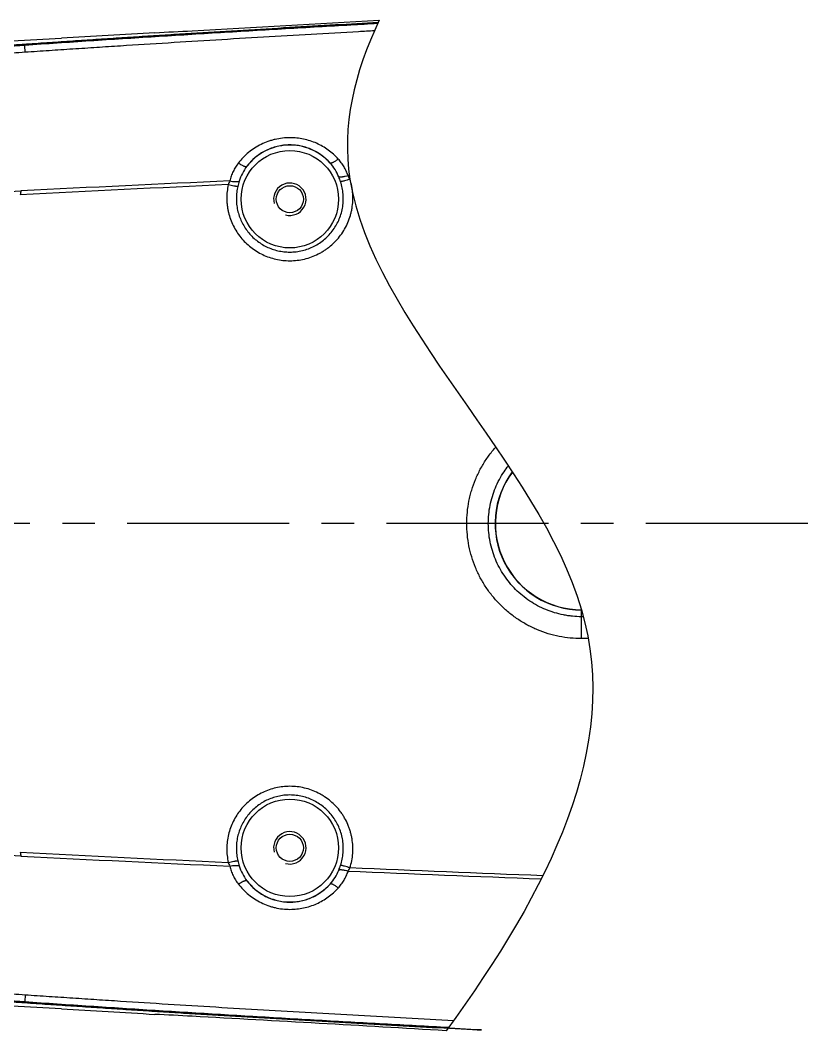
# Model space of a CAD drawing. Header units: millimetres. Extents: x 4086 to 8300, y 123 to 1549.
# Drawn here: x 6864.05 to 6900.5, y 1231.63 to 1278.37 of the extents above; entities that cross this region are included whole.
import ezdxf

# ---------------------------------------------------------------- set-up
doc = ezdxf.new("R2010")
doc.units = ezdxf.units.MM
doc.linetypes.add('CENTER', pattern=[0.6, 0.375, -0.075, 0.075, -0.075])
doc.layers.add('中心线', color=7, linetype='Continuous')
doc.layers.add('外形图', color=7, linetype='Continuous')

msp = doc.modelspace()

# ---------------------------------------------------------------- linework, layer by layer
at = {"layer": '中心线', "linetype": 'CENTER', "ltscale": 20}
msp.add_line((6900.5038, 1255.0955), (6814.0648, 1255.0955), dxfattribs=at)
at = {"layer": '外形图'}
for p, q in [((6890.032, 1249.771), (6890.032, 1251.0955)), ((6890.032, 1251.0955), (6890.0357, 1251.0955)), ((6890.1208, 1250.786), (6890.032, 1250.786)), ((6890.3439, 1249.771), (6890.032, 1249.771)), ((6864.2859, 1233.3013), (6864.2631, 1232.9809))]:
    msp.add_line(p, q, dxfattribs=at)
for centre, radius in [((6876.532, 1270.0955), 2.2543), ((6876.532, 1270.0955), 0.625), ((6876.532, 1240.0955), 2.2543), ((6876.532, 1240.0955), 0.625)]:
    msp.add_circle(centre, radius, dxfattribs=at)
for centre, radius, start, end in [((6750.4642, 3514.2237), 2239.6371, 273.1110216, 273.3329424), ((6849.5405, 1692.7221), 415.443, 272.862531, 273.100567), ((6876.532, 1270.0955), 2.5043, 41.95587, 142.5189), ((6962.1191, -673.1213), 1946.0717, 92.602592, 92.8873691), ((6962.6143, -654.7229), 1927.5458, 92.6444323, 92.9309813), ((6882.0345, 1266.6719), 18.344, 168.0188, 168.58843), ((6876.532, 1270.0955), 0.75, 255, 195), ((6890.032, 1255.0955), 4, 143.2512, 270), ((6890.032, 1255.0955), 3.9871, 143.31901, 270), ((6876.532, 1240.0955), 0.75, 255, 195), ((6882.4414, 1243.5765), 18.7542, 191.3377, 191.89448), ((6962.605, 3164.7318), 1927.3635, 267.0690176, 267.3555938), ((6962.1097, 3183.1071), 1945.8665, 267.1126016, 267.3974088), ((6876.532, 1240.0955), 2.5043, 217.4811, 318.04413), ((6849.5332, 817.331), 415.581, 86.899466, 87.137416), ((6750.4669, -1003.9873), 2239.5916, 86.5876249, 86.8889868)]:
    msp.add_arc(centre, radius, start, end, dxfattribs=at)
for points, knots in [([(6885.4008, 1231.6727), (6882.7818, 1231.8081), (6877.5447, 1232.0957), (6870.9995, 1232.4802), (6865.767, 1232.8471), (6861.838, 1233.0407), (6857.9441, 1233.7239), (6853.0417, 1235.6267), (6847.6498, 1239.5733), (6843.2657, 1246.2714), (6841.4891, 1254.0817), (6842.5579, 1262.0203), (6846.3299, 1269.0916), (6852.3312, 1274.38), (6858.5817, 1276.8142), (6863.8135, 1277.247), (6867.7392, 1277.4757), (6871.6652, 1277.7453), (6875.9578, 1278.0006), (6878.9428, 1278.1705), (6880.6188, 1278.2629)], [0.28146252, 0.28146252, 0.28146252, 0.28146252, 0.31273614, 0.34400979, 0.35964567, 0.37528804, 0.39090882, 0.40654015, 0.43767886, 0.46883558, 0.50000932, 0.531187, 0.56236151, 0.59353222, 0.62470786, 0.64034231, 0.65599699, 0.67162568, 0.68726241, 0.70727908, 0.70727908, 0.70727908, 0.70727908]), ([(6880.619, 1278.2633), (6879.9634, 1278.2272), (6878.5944, 1278.1507), (6876.512, 1278.031), (6874.3719, 1277.9044), (6872.5887, 1277.7959), (6871.1622, 1277.7072), (6870.0924, 1277.6397), (6869.0227, 1277.5714), (6867.953, 1277.502), (6866.8834, 1277.4316), (6865.9921, 1277.3724), (6865.2791, 1277.3246), (6864.7443, 1277.2883), (6864.2988, 1277.2577), (6863.9423, 1277.233), (6863.675, 1277.2146), (6863.4076, 1277.1965), (6863.1402, 1277.1787), (6862.8728, 1277.1606), (6862.5164, 1277.1352), (6862.0712, 1277.0999), (6861.6267, 1277.0562), (6861.2718, 1277.0143), (6860.9176, 1276.9675), (6860.4759, 1276.9006), (6859.948, 1276.8077), (6859.2474, 1276.6671), (6858.3782, 1276.4598), (6857.3485, 1276.1604), (6856.3347, 1275.8114), (6855.3389, 1275.4136), (6854.3635, 1274.9681), (6853.411, 1274.4756), (6852.4835, 1273.9376), (6851.583, 1273.3553), (6850.7119, 1272.73), (6849.8723, 1272.063), (6849.0659, 1271.3562), (6848.2947, 1270.6112), (6847.5606, 1269.8295), (6846.8654, 1269.0131), (6846.2105, 1268.164), (6845.5975, 1267.2842), (6845.0279, 1266.3757), (6844.5031, 1265.4407), (6844.0242, 1264.4813), (6843.5925, 1263.4997), (6843.2093, 1262.4982), (6842.8753, 1261.4792), (6842.5911, 1260.4453), (6842.279, 1259.0504), (6842.0681, 1257.6344), (6841.9606, 1256.209), (6841.9227, 1254.78), (6842.0072, 1252.993), (6842.2642, 1251.2225), (6842.5711, 1249.8264), (6842.8515, 1248.7914), (6843.1816, 1247.7712), (6843.561, 1246.7683), (6843.989, 1245.7851), (6844.4642, 1244.8238), (6844.9856, 1243.8868), (6845.5518, 1242.9762), (6846.1615, 1242.0941), (6846.8132, 1241.2425), (6847.5053, 1240.4235), (6848.2364, 1239.6391), (6849.0048, 1238.8912), (6849.8085, 1238.1813), (6850.6456, 1237.5112), (6851.5144, 1236.8826), (6852.4126, 1236.297), (6853.3381, 1235.7555), (6854.2888, 1235.2594), (6855.2624, 1234.8102), (6856.2567, 1234.4087), (6857.2693, 1234.0558), (6858.2977, 1233.7525), (6859.3398, 1233.4999), (6860.3928, 1233.2977), (6861.2774, 1233.1709), (6861.9883, 1233.0984), (6862.4335, 1233.062), (6862.7898, 1233.0361), (6863.0572, 1233.0178), (6863.3246, 1233), (6863.6811, 1232.976), (6864.1267, 1232.9452), (6864.6613, 1232.9083), (6865.1961, 1232.872), (6865.9091, 1232.824), (6866.8004, 1232.7648), (6867.87, 1232.6943), (6868.9396, 1232.6249), (6870.0094, 1232.5565), (6871.0792, 1232.489), (6872.5056, 1232.4002), (6874.2888, 1232.2915), (6876.4289, 1232.1648), (6878.5692, 1232.0416), (6880.7097, 1231.9221), (6882.8504, 1231.806), (6884.4142, 1231.7237), (6885.2643, 1231.6797), (6885.4008, 1231.6727)], [0.31313948, 0.31313948, 0.31313948, 0.31313948, 0.32031776, 0.32813038, 0.33594301, 0.34375564, 0.34766195, 0.35156827, 0.35547458, 0.3593809, 0.36328721, 0.36719352, 0.36914668, 0.37109984, 0.373053, 0.37402957, 0.37500615, 0.37598273, 0.37695931, 0.37793589, 0.37891247, 0.38086562, 0.38281876, 0.38379535, 0.38477194, 0.38672507, 0.38867821, 0.39063135, 0.39453735, 0.39844338, 0.40234947, 0.40625559, 0.41016175, 0.41406793, 0.41797412, 0.4218803, 0.42578647, 0.42969264, 0.43359882, 0.437505, 0.44141117, 0.44531735, 0.44922352, 0.4531297, 0.45703588, 0.46094205, 0.46484823, 0.4687544, 0.47266057, 0.47656675, 0.48047293, 0.48437911, 0.49218919, 0.49609537, 0.50000154, 0.50781156, 0.51562164, 0.51952782, 0.523434, 0.52734018, 0.53124635, 0.53515252, 0.5390587, 0.54296487, 0.54687105, 0.55077723, 0.5546834, 0.55858958, 0.56249575, 0.56640193, 0.5703081, 0.57421428, 0.57812046, 0.58202664, 0.58593281, 0.58983897, 0.59374512, 0.59765123, 0.60155729, 0.6054633, 0.60936929, 0.61327529, 0.61718125, 0.61913439, 0.62108754, 0.62206412, 0.6230407, 0.62401727, 0.62499385, 0.62694701, 0.62890017, 0.63085332, 0.63280648, 0.6367128, 0.64061911, 0.64452542, 0.64843174, 0.65233805, 0.65624437, 0.66405699, 0.67186962, 0.67968225, 0.68749488, 0.69530751, 0.70312013, 0.70461453, 0.70461453, 0.70461453, 0.70461453]), ([(6880.5972, 1278.2171), (6880.1833, 1278.1943), (6878.7628, 1278.1152), (6876.3359, 1277.976), (6873.3167, 1277.7959), (6870.298, 1277.6092), (6867.2798, 1277.415), (6865.268, 1277.2794), (6864.2623, 1277.2099)], [0.83089259, 0.83089259, 0.83089259, 0.83089259, 0.84374357, 0.87499481, 0.90624609, 0.93749744, 0.96874876, 1, 1, 1, 1]), ([(6880.6722, 1278.3748), (6879.4959, 1275.929), (6877.4305, 1266.9391), (6895.4129, 1251.6079), (6888.5364, 1238.1932), (6883.7718, 1231.6335)], [12.5619956, 12.5619956, 12.5619956, 12.5619956, 19.3399802, 37.4317313, 54.5584308, 54.5584308, 54.5584308, 54.5584308]), ([(6841.7474, 1255.0955), (6841.7474, 1258.158), (6843.0477, 1264.3584), (6848.5572, 1272.019), (6855.3644, 1276.0402), (6861.3776, 1277.3647), (6864.4403, 1277.4596), (6865.9569, 1277.539)], [0, 0, 0, 0, 0.2501627, 0.5002704, 0.7502858, 0.875949, 1, 1, 1, 1]), ([(6880.4431, 1277.8809), (6880.2011, 1277.8675), (6879.2241, 1277.8135), (6877.5121, 1277.7168), (6875.3074, 1277.5886), (6873.1029, 1277.4568), (6870.8987, 1277.321), (6869.062, 1277.2045), (6867.5928, 1277.1095), (6866.4909, 1277.0374), (6865.3891, 1276.9643), (6864.6547, 1276.9146), (6864.2874, 1276.8897)], [0.54191998, 0.54191998, 0.54191998, 0.54191998, 0.56249983, 0.62499986, 0.68749989, 0.74999991, 0.81249993, 0.87499995, 0.90624996, 0.93749998, 0.96874999, 1, 1, 1, 1]), ([(6864.2623, 1277.2099), (6864.1588, 1277.2028), (6863.9518, 1277.1885), (6863.6412, 1277.1672), (6863.3307, 1277.1461), (6863.0202, 1277.1252), (6862.7096, 1277.1038), (6862.3992, 1277.0807), (6862.089, 1277.055), (6861.7791, 1277.026), (6861.4697, 1276.9926), (6861.1607, 1276.9545), (6860.8524, 1276.9117), (6860.4422, 1276.8486), (6859.9312, 1276.7588), (6859.3212, 1276.6343), (6858.7149, 1276.4927), (6858.1129, 1276.334), (6857.5156, 1276.1583), (6856.7263, 1275.9015), (6855.7536, 1275.539), (6854.6129, 1275.0389), (6853.5022, 1274.4751), (6852.4251, 1273.8496), (6851.3848, 1273.1646), (6850.385, 1272.4217), (6849.4288, 1271.6235), (6848.5192, 1270.7726), (6847.6588, 1269.872), (6847.1201, 1269.24), (6846.8601, 1268.9166)], [0, 0, 0, 0, 0.0156256, 0.0312513, 0.046877, 0.0625027, 0.0781284, 0.0937542, 0.1093806, 0.1250069, 0.1406328, 0.1562591, 0.1718856, 0.1875119, 0.2187635, 0.2500151, 0.2812669, 0.3125187, 0.3437705, 0.3750223, 0.4375197, 0.5000172, 0.5625149, 0.625013, 0.687511, 0.7500089, 0.8125066, 0.8750045, 0.9375025, 1, 1, 1, 1]), ([(6864.2859, 1276.8896), (6864.2843, 1276.9117), (6864.2811, 1276.9541), (6864.2767, 1277.0143), (6864.2728, 1277.0677), (6864.2695, 1277.1134), (6864.2669, 1277.1507), (6864.2651, 1277.1763), (6864.2641, 1277.192), (6864.2636, 1277.2002), (6864.2633, 1277.2059), (6864.2632, 1277.2089), (6864.2631, 1277.21)], [0, 0, 0, 0, 0.2072491, 0.3962712, 0.5639531, 0.7075214, 0.8246062, 0.9132734, 0.9464744, 0.9720598, 0.9899261, 1, 1, 1, 1]), ([(6864.2874, 1276.8897), (6864.0911, 1276.8759), (6863.6984, 1276.8502), (6863.1091, 1276.814), (6862.52, 1276.776), (6862.0294, 1276.7379), (6861.6376, 1276.7012), (6861.344, 1276.6698), (6861.051, 1276.6343), (6860.7585, 1276.5947), (6860.4665, 1276.5511), (6860.1752, 1276.5037), (6859.8844, 1276.4524), (6859.4977, 1276.3794), (6859.016, 1276.2792), (6858.4413, 1276.1438), (6857.8705, 1275.993), (6857.1152, 1275.7714), (6856.1826, 1275.4562), (6855.0862, 1275.0169), (6854.0158, 1274.5174), (6852.9747, 1273.9592), (6851.9661, 1273.3444), (6850.9931, 1272.6747), (6850.2144, 1272.0723), (6849.6123, 1271.5653), (6849.1712, 1271.1727), (6848.7411, 1270.7682), (6848.3221, 1270.3521), (6847.9147, 1269.9248), (6847.651, 1269.6325), (6847.521, 1269.4847)], [0, 0, 0, 0, 0.0312513, 0.0625029, 0.0937542, 0.1250061, 0.1406322, 0.156258, 0.171884, 0.1875099, 0.2031355, 0.2187608, 0.2343862, 0.2500116, 0.2812616, 0.3125118, 0.343762, 0.3750122, 0.4375068, 0.5000014, 0.5624969, 0.6249935, 0.6874909, 0.7499887, 0.8124865, 0.8437384, 0.8749905, 0.9062428, 0.9374951, 0.9687478, 1, 1, 1, 1]), ([(6876.5391, 1272.9409), (6876.4233, 1272.9408), (6876.1915, 1272.9272), (6875.9059, 1272.8775), (6875.6823, 1272.8183), (6875.4631, 1272.7467), (6875.1982, 1272.6342), (6874.8988, 1272.4646), (6874.6221, 1272.263), (6874.3713, 1272.0325), (6874.2229, 1271.8611), (6874.1541, 1271.7718)], [0, 0, 0, 0, 0.1263909, 0.2526581, 0.3157105, 0.3786628, 0.5041441, 0.629045, 0.7533117, 0.876946, 1, 1, 1, 1]), ([(6878.7718, 1271.9545), (6878.7026, 1272.0311), (6878.5558, 1272.1775), (6878.3136, 1272.3732), (6878.0511, 1272.5434), (6877.771, 1272.6858), (6877.4764, 1272.7987), (6877.1704, 1272.8806), (6876.8567, 1272.93), (6876.645, 1272.941), (6876.5391, 1272.9409)], [0, 0, 0, 0, 0.1232461, 0.2469822, 0.3712623, 0.496103, 0.6214807, 0.7473314, 0.8735507, 1, 1, 1, 1]), ([(6876.532, 1272.6061), (6876.4347, 1272.6061), (6876.24, 1272.5947), (6875.9525, 1272.5438), (6875.6739, 1272.46), (6875.4084, 1272.345), (6875.1595, 1272.2012), (6874.9303, 1272.031), (6874.7234, 1271.8373), (6874.6013, 1271.6939), (6874.5447, 1271.6193)], [0, 0, 0, 0, 0.1270433, 0.2538962, 0.3802774, 0.5059611, 0.6307993, 0.754728, 0.8777656, 1, 1, 1, 1]), ([(6878.3943, 1271.7697), (6878.3373, 1271.8339), (6878.2161, 1271.9567), (6878.0157, 1272.1215), (6877.798, 1272.2655), (6877.5649, 1272.3867), (6877.3188, 1272.4833), (6877.0625, 1272.5536), (6876.7991, 1272.5964), (6876.6211, 1272.606), (6876.532, 1272.6061)], [0, 0, 0, 0, 0.1224995, 0.2456805, 0.3696276, 0.4943756, 0.6199021, 0.746123, 0.8728902, 1, 1, 1, 1]), ([(6878.7718, 1271.9545), (6878.7506, 1271.9373), (6878.7088, 1271.9047), (6878.6465, 1271.8604), (6878.5876, 1271.823), (6878.5411, 1271.7975), (6878.5069, 1271.7816), (6878.4842, 1271.7725), (6878.4635, 1271.7658), (6878.4449, 1271.7614), (6878.4287, 1271.7596), (6878.4147, 1271.7601), (6878.4031, 1271.7633), (6878.3968, 1271.7673), (6878.3943, 1271.7697)], [0, 0, 0, 0, 0.1882464, 0.3654423, 0.5268939, 0.6684983, 0.7308179, 0.7870495, 0.8369938, 0.8805866, 0.9179612, 0.9495606, 0.9763357, 1, 1, 1, 1]), ([(6879.2308, 1271.1843), (6879.2063, 1271.2552), (6879.1499, 1271.3946), (6879.0439, 1271.5938), (6878.9182, 1271.7818), (6878.8224, 1271.8985), (6878.7718, 1271.9545)], [0, 0, 0, 0, 0.249265, 0.4989001, 0.7490943, 1, 1, 1, 1]), ([(6874.1541, 1271.7718), (6874.1067, 1271.7103), (6874.018, 1271.5829), (6873.9051, 1271.3795), (6873.8144, 1271.166), (6873.7696, 1271.018), (6873.7515, 1270.9431)], [0, 0, 0, 0, 0.2510014, 0.5012099, 0.7508038, 1, 1, 1, 1]), ([(6874.1541, 1271.7718), (6874.1765, 1271.7564), (6874.2207, 1271.7273), (6874.2862, 1271.6883), (6874.3477, 1271.6559), (6874.396, 1271.6343), (6874.4314, 1271.6214), (6874.4547, 1271.6143), (6874.4759, 1271.6093), (6874.4947, 1271.6066), (6874.5111, 1271.6061), (6874.525, 1271.6079), (6874.5364, 1271.6121), (6874.5424, 1271.6167), (6874.5447, 1271.6193)], [0, 0, 0, 0, 0.187994, 0.364917, 0.5261177, 0.6675369, 0.7298035, 0.7860166, 0.8359842, 0.8796502, 0.917157, 0.9489569, 0.9760051, 1, 1, 1, 1]), ([(6874.5447, 1271.6193), (6874.4656, 1271.5157), (6874.3248, 1271.2946), (6874.2253, 1271.0519), (6874.187, 1270.9274)], [0, 0, 0, 0, 0.5002072, 1, 1, 1, 1]), ([(6878.7976, 1271.1277), (6878.7496, 1271.245), (6878.6328, 1271.4718), (6878.479, 1271.6752), (6878.3943, 1271.7697)], [0, 0, 0, 0, 0.4998124, 1, 1, 1, 1]), ([(6873.7515, 1270.9431), (6873.7394, 1270.9147), (6873.7161, 1270.8571), (6873.6933, 1270.7993), (6873.6818, 1270.7702)], [0, 0, 0, 0, 0.495889, 1, 1, 1, 1]), ([(6873.7515, 1270.9431), (6873.7959, 1270.9335), (6873.8618, 1270.9217), (6873.9482, 1270.9119), (6874.0076, 1270.9081), (6874.062, 1270.9075), (6874.1103, 1270.9104), (6874.1515, 1270.9165), (6874.1762, 1270.9232), (6874.187, 1270.9274)], [0, 0, 0, 0, 0.3100397, 0.4557862, 0.5918731, 0.7160101, 0.8262607, 0.9211712, 1, 1, 1, 1]), ([(6874.187, 1270.9274), (6874.175, 1270.8882), (6874.1523, 1270.8091), (6874.1322, 1270.7293), (6874.1227, 1270.6892)], [0, 0, 0, 0, 0.4992543, 1, 1, 1, 1]), ([(6876.532, 1267.25), (6876.6457, 1267.25), (6876.8732, 1267.2633), (6877.2098, 1267.3226), (6877.5371, 1267.4206), (6877.7987, 1267.5335), (6877.9988, 1267.6415), (6878.144, 1267.7311), (6878.2837, 1267.8291), (6878.4619, 1267.9703), (6878.6687, 1268.166), (6878.8876, 1268.4282), (6879.0743, 1268.7142), (6879.2261, 1269.02), (6879.3217, 1269.2881), (6879.3789, 1269.508), (6879.4229, 1269.7309), (6879.4532, 1270.0137), (6879.4498, 1270.2982), (6879.427, 1270.5242), (6879.3909, 1270.7485), (6879.3489, 1270.914), (6879.3145, 1271.0222)], [0, 0, 0, 0, 0.0625397, 0.1250777, 0.1876128, 0.2501431, 0.2814194, 0.312694, 0.3439668, 0.3752376, 0.4377462, 0.5002454, 0.5627347, 0.6252144, 0.6876845, 0.7189299, 0.7501735, 0.8126282, 0.8750779, 0.9063154, 0.9375525, 1, 1, 1, 1]), ([(6876.532, 1267.6513), (6876.6294, 1267.6513), (6876.8244, 1267.6628), (6877.1127, 1267.7143), (6877.3929, 1267.7995), (6877.6612, 1267.917), (6877.9137, 1268.0654), (6878.147, 1268.2424), (6878.3578, 1268.4457), (6878.5432, 1268.6724), (6878.7005, 1268.9194), (6878.8276, 1269.1833), (6878.9226, 1269.4603), (6878.9842, 1269.7465), (6879.0115, 1270.0381), (6879.0054, 1270.2821), (6878.9833, 1270.4757), (6878.9497, 1270.6677), (6878.9118, 1270.8092), (6878.881, 1270.9016)], [0, 0, 0, 0, 0.0625055, 0.1250106, 0.1875153, 0.2500194, 0.3125225, 0.3750245, 0.4375253, 0.5000246, 0.5625225, 0.6250188, 0.6875135, 0.750007, 0.8124992, 0.8749906, 0.9062499, 0.937509, 1, 1, 1, 1]), ([(6879.2308, 1271.1843), (6879.1869, 1271.1705), (6879.1218, 1271.1524), (6879.036, 1271.1344), (6878.9769, 1271.1248), (6878.9227, 1271.1192), (6878.8745, 1271.1176), (6878.8333, 1271.1199), (6878.8085, 1271.1244), (6878.7976, 1271.1277)], [0, 0, 0, 0, 0.3125989, 0.4591568, 0.5956245, 0.7196419, 0.829226, 0.9229103, 1, 1, 1, 1]), ([(6878.881, 1270.9016), (6878.8683, 1270.9398), (6878.8418, 1271.0156), (6878.8128, 1271.0906), (6878.7976, 1271.1277)], [0, 0, 0, 0, 0.5007122, 1, 1, 1, 1]), ([(6879.3145, 1271.0222), (6879.2699, 1271.0081), (6879.1842, 1270.9817), (6879.0801, 1270.9515), (6879.0047, 1270.9309), (6878.9569, 1270.9186), (6878.9164, 1270.9089), (6878.8919, 1270.9037), (6878.881, 1270.9016)], [0, 0, 0, 0, 0.3120103, 0.5973168, 0.722635, 0.8329368, 0.9260058, 1, 1, 1, 1]), ([(6879.3145, 1271.0222), (6879.3007, 1271.0496), (6879.2733, 1271.1039), (6879.2451, 1271.1578), (6879.2308, 1271.1843)], [0, 0, 0, 0, 0.5038911, 1, 1, 1, 1]), ([(6847.521, 1269.4847), (6847.5335, 1269.4857), (6847.5588, 1269.4879), (6847.5969, 1269.4913), (6847.6357, 1269.4946), (6847.6885, 1269.4992), (6847.7559, 1269.5051), (6847.8678, 1269.5151), (6848.0139, 1269.5283), (6848.1971, 1269.5451), (6848.3908, 1269.5631), (6848.5952, 1269.582), (6848.8097, 1269.6018), (6849.1137, 1269.6291), (6849.5121, 1269.6631), (6850.0077, 1269.7009), (6850.5216, 1269.735), (6850.9585, 1269.7606), (6851.3127, 1269.7802), (6851.6709, 1269.7995), (6852.1207, 1269.8231), (6852.6623, 1269.8515), (6853.3866, 1269.89), (6854.2933, 1269.9391), (6855.3817, 1269.9991), (6856.4702, 1270.0598), (6857.5587, 1270.1208), (6858.6471, 1270.1821), (6860.0984, 1270.2636), (6861.9125, 1270.3647), (6863.3641, 1270.4426), (6864.09, 1270.4798)], [0, 0, 0, 0, 0.0022707, 0.0045829, 0.0069236, 0.0092989, 0.0141558, 0.0191553, 0.0296021, 0.0406736, 0.0523951, 0.064766, 0.0777619, 0.0913303, 0.1199259, 0.1500216, 0.1811637, 0.2130032, 0.2291011, 0.2452833, 0.277825, 0.310514, 0.3432826, 0.408922, 0.474602, 0.540283, 0.6059568, 0.6716255, 0.7372935, 0.868639, 1, 1, 1, 1]), ([(6873.6818, 1270.7702), (6873.6586, 1270.6646), (6873.6241, 1270.4507), (6873.611, 1270.1803), (6873.6188, 1269.9641), (6873.6339, 1269.8025), (6873.658, 1269.6421), (6873.7021, 1269.4303), (6873.7795, 1269.1707), (6873.9067, 1268.8716), (6874.0666, 1268.5886), (6874.2571, 1268.3251), (6874.4758, 1268.0845), (6874.72, 1267.8698), (6874.9866, 1267.6834), (6875.2722, 1267.5278), (6875.5734, 1267.4048), (6875.8863, 1267.3158), (6876.2071, 1267.262), (6876.4238, 1267.25), (6876.532, 1267.25)], [0, 0, 0, 0, 0.0624485, 0.1248988, 0.1561375, 0.1873775, 0.218619, 0.2498622, 0.3123297, 0.3748059, 0.4372912, 0.4997859, 0.5622899, 0.6248024, 0.6873227, 0.7498498, 0.8123824, 0.8749193, 0.9374588, 1, 1, 1, 1]), ([(6873.6818, 1270.7702), (6873.727, 1270.7603), (6873.8138, 1270.7419), (6873.9192, 1270.7213), (6873.9958, 1270.7077), (6874.0446, 1270.6996), (6874.0862, 1270.6935), (6874.1114, 1270.6904), (6874.1227, 1270.6893)], [0, 0, 0, 0, 0.309292, 0.5932569, 0.7186567, 0.8296361, 0.9240244, 1, 1, 1, 1]), ([(6874.1227, 1270.6892), (6874.1014, 1270.5989), (6874.069, 1270.4157), (6874.0516, 1270.1373), (6874.0657, 1269.8587), (6874.1111, 1269.5835), (6874.1872, 1269.3151), (6874.293, 1269.057), (6874.4273, 1268.8125), (6874.5881, 1268.5845), (6874.7736, 1268.3761), (6874.9813, 1268.1899), (6875.2086, 1268.0281), (6875.4527, 1267.8929), (6875.7103, 1267.7859), (6875.9784, 1267.7085), (6876.2534, 1267.6617), (6876.4392, 1267.6513), (6876.532, 1267.6513)], [0, 0, 0, 0, 0.0624923, 0.1249847, 0.1874779, 0.2499722, 0.3124676, 0.3749645, 0.4374628, 0.4999626, 0.5624638, 0.6249664, 0.6874701, 0.7499748, 0.8124804, 0.8749866, 0.937493, 1, 1, 1, 1]), ([(6884.722, 1255.0955), (6884.722, 1255.2694), (6884.7392, 1255.6175), (6884.8028, 1256.0484), (6884.8786, 1256.3881), (6884.9711, 1256.7237), (6885.1174, 1257.134), (6885.34, 1257.6068), (6885.608, 1258.0555), (6885.8569, 1258.3925), (6886.0154, 1258.5788), (6886.0621, 1258.6316)], [0, 0, 0, 0, 0.06249924, 0.12499835, 0.15625704, 0.1875156, 0.25001366, 0.31251117, 0.3750081, 0.43750477, 0.46281837, 0.46281837, 0.46281837, 0.46281837]), ([(6885.7182, 1255.0955), (6885.7182, 1255.2365), (6885.7321, 1255.5188), (6885.7943, 1255.938), (6885.8975, 1256.3491), (6886.0404, 1256.748), (6886.2219, 1257.131), (6886.4255, 1257.4703), (6886.5752, 1257.6759), (6886.6452, 1257.7646)], [0, 0, 0, 0, 0.06250211, 0.12500365, 0.18750474, 0.25000509, 0.31250465, 0.37500346, 0.42506002, 0.42506002, 0.42506002, 0.42506002]), ([(6865.9569, 1232.652), (6864.4405, 1232.7313), (6861.3781, 1232.8262), (6855.3652, 1234.1504), (6848.5578, 1238.1714), (6843.0481, 1245.8321), (6841.7475, 1252.0327), (6841.7474, 1255.0955)], [0, 0, 0, 0, 0.1240378, 0.2496926, 0.4997055, 0.7498194, 1, 1, 1, 1]), ([(6890.032, 1249.771), (6889.8581, 1249.771), (6889.51, 1249.7884), (6888.9931, 1249.8654), (6888.4861, 1249.9926), (6887.9943, 1250.1694), (6887.5222, 1250.3936), (6887.1489, 1250.6182), (6886.8648, 1250.8192), (6886.5909, 1251.0339), (6886.2686, 1251.327), (6885.9184, 1251.715), (6885.608, 1252.1354), (6885.34, 1252.5841), (6885.1173, 1253.0569), (6884.9418, 1253.5492), (6884.8155, 1254.0564), (6884.7392, 1254.5734), (6884.722, 1254.9215), (6884.722, 1255.0955)], [0, 0, 0, 0, 0.0625, 0.125, 0.1874993, 0.2499981, 0.3124966, 0.3749945, 0.4062527, 0.4375109, 0.5000085, 0.5625058, 0.6250036, 0.6875018, 0.7500005, 0.8124997, 0.8749993, 0.9374996, 1, 1, 1, 1]), ([(6890.032, 1250.786), (6889.891, 1250.786), (6889.6792, 1250.7964), (6889.3991, 1250.8309), (6889.121, 1250.8791), (6888.7783, 1250.9648), (6888.3792, 1251.1074), (6887.996, 1251.2883), (6887.6323, 1251.506), (6887.2918, 1251.7582), (6886.9775, 1252.0425), (6886.6927, 1252.3563), (6886.44, 1252.6965), (6886.2219, 1253.0599), (6886.0404, 1253.4429), (6885.8975, 1253.8419), (6885.7943, 1254.2529), (6885.7321, 1254.6721), (6885.7182, 1254.9544), (6885.7182, 1255.0955)], [0, 0, 0, 0, 0.0625011, 0.0937606, 0.1250203, 0.1875203, 0.2500196, 0.3125181, 0.3750158, 0.4375129, 0.5000097, 0.5625065, 0.6250036, 0.6875012, 0.7499996, 0.8124988, 0.8749987, 0.9374991, 1, 1, 1, 1]), ([(6876.532, 1242.9409), (6876.4238, 1242.9409), (6876.2071, 1242.9289), (6875.8863, 1242.8751), (6875.5734, 1242.7862), (6875.2722, 1242.6631), (6874.9866, 1242.5075), (6874.72, 1242.3212), (6874.4759, 1242.1064), (6874.2571, 1241.8658), (6874.0666, 1241.6023), (6873.9067, 1241.3193), (6873.7795, 1241.0202), (6873.6866, 1240.7088), (6873.6293, 1240.3889), (6873.6083, 1240.0647), (6873.6239, 1239.7402), (6873.6586, 1239.5263), (6873.6818, 1239.4208)], [0, 0, 0, 0, 0.0625442, 0.1250868, 0.1876267, 0.2501623, 0.3126926, 0.3752159, 0.4377316, 0.5002387, 0.5627365, 0.625225, 0.6877043, 0.750175, 0.8126382, 0.8750954, 0.9375484, 1, 1, 1, 1]), ([(6879.3145, 1239.1687), (6879.3489, 1239.2769), (6879.4048, 1239.4975), (6879.4491, 1239.8359), (6879.4532, 1240.1772), (6879.4229, 1240.4601), (6879.3788, 1240.6829), (6879.336, 1240.8479), (6879.2835, 1241.0101), (6879.2008, 1241.2218), (6879.0995, 1241.4258), (6878.981, 1241.6197), (6878.8512, 1241.8064), (6878.6687, 1242.0249), (6878.4206, 1242.2597), (6878.1923, 1242.43), (6877.9988, 1242.5494), (6877.7987, 1242.6575), (6877.5371, 1242.7703), (6877.2098, 1242.8683), (6876.8732, 1242.9276), (6876.6457, 1242.9409), (6876.532, 1242.9409)], [0, 0, 0, 0, 0.0624473, 0.1248943, 0.1873441, 0.2497986, 0.2810421, 0.3122875, 0.343535, 0.3747848, 0.4372645, 0.4685214, 0.4997808, 0.5622801, 0.6247886, 0.6873055, 0.7185802, 0.7498565, 0.812387, 0.874922, 0.9374602, 1, 1, 1, 1]), ([(6876.532, 1242.5397), (6876.4392, 1242.5397), (6876.2534, 1242.5292), (6875.9784, 1242.4824), (6875.7103, 1242.405), (6875.4526, 1242.298), (6875.2086, 1242.1628), (6874.9813, 1242.0011), (6874.7736, 1241.8148), (6874.5881, 1241.6064), (6874.4272, 1241.3785), (6874.293, 1241.1339), (6874.1872, 1240.8758), (6874.1111, 1240.6074), (6874.0657, 1240.3321), (6874.0516, 1240.0535), (6874.069, 1239.7752), (6874.1014, 1239.592), (6874.1227, 1239.5017)], [0, 0, 0, 0, 0.062507, 0.1250134, 0.1875195, 0.250025, 0.3125297, 0.3750334, 0.4375359, 0.5000371, 0.5625369, 0.6250352, 0.6875321, 0.7500276, 0.8125218, 0.8750151, 0.9375075, 1, 1, 1, 1]), ([(6878.881, 1239.2893), (6878.9118, 1239.3817), (6878.9624, 1239.5703), (6879.0042, 1239.8601), (6879.0115, 1240.1529), (6878.9887, 1240.3959), (6878.9534, 1240.5875), (6878.9068, 1240.7768), (6878.8276, 1241.0077), (6878.7005, 1241.2715), (6878.5432, 1241.5185), (6878.3578, 1241.7452), (6878.147, 1241.9485), (6877.9137, 1242.1256), (6877.6612, 1242.2739), (6877.3929, 1242.3914), (6877.1127, 1242.4766), (6876.8244, 1242.5281), (6876.6294, 1242.5397), (6876.532, 1242.5397)], [0, 0, 0, 0, 0.062491, 0.1249818, 0.1874732, 0.2499654, 0.2812257, 0.3124862, 0.374981, 0.4374772, 0.4999751, 0.5624744, 0.6249752, 0.6874772, 0.7499804, 0.8124845, 0.8749893, 0.9374944, 1, 1, 1, 1]), ([(6846.86, 1241.2743), (6847.1201, 1240.951), (6847.6588, 1240.3189), (6848.5192, 1239.4183), (6849.4288, 1238.5675), (6850.385, 1237.7692), (6851.3848, 1237.0264), (6852.425, 1236.3413), (6853.5022, 1235.7159), (6854.6128, 1235.1521), (6855.7536, 1234.6519), (6856.7262, 1234.2894), (6857.5156, 1234.0327), (6858.1129, 1233.8569), (6858.7149, 1233.6982), (6859.3212, 1233.5566), (6859.9312, 1233.4321), (6860.4422, 1233.3423), (6860.8524, 1233.2793), (6861.1607, 1233.2365), (6861.4696, 1233.1983), (6861.7791, 1233.165), (6862.089, 1233.1359), (6862.3992, 1233.1102), (6862.7096, 1233.0872), (6863.0201, 1233.0657), (6863.3307, 1233.0448), (6863.6412, 1233.0237), (6863.9518, 1233.0024), (6864.1588, 1232.9882), (6864.2623, 1232.981)], [0, 0, 0, 0, 0.0624976, 0.1249955, 0.1874934, 0.2499911, 0.312489, 0.3749871, 0.4374851, 0.4999828, 0.5624803, 0.6249778, 0.6562296, 0.6874814, 0.7187332, 0.7499849, 0.7812366, 0.8124882, 0.8281144, 0.8437409, 0.8593672, 0.8749932, 0.8906194, 0.9062458, 0.9218716, 0.9374973, 0.953123, 0.9687487, 0.9843744, 1, 1, 1, 1]), ([(6847.5211, 1240.7062), (6847.651, 1240.5584), (6847.9147, 1240.2661), (6848.3221, 1239.8387), (6848.7411, 1239.4227), (6849.1712, 1239.0182), (6849.6123, 1238.6256), (6850.2145, 1238.1186), (6850.9931, 1237.5162), (6851.9662, 1236.8465), (6852.9748, 1236.2317), (6854.0158, 1235.6735), (6855.0862, 1235.174), (6856.1827, 1234.7348), (6857.1152, 1234.4195), (6857.8705, 1234.1979), (6858.4414, 1234.0472), (6859.016, 1233.9117), (6859.4977, 1233.8115), (6859.8845, 1233.7385), (6860.2721, 1233.6702), (6860.661, 1233.6094), (6861.051, 1233.5566), (6861.3441, 1233.5211), (6861.6376, 1233.4897), (6862.0295, 1233.4529), (6862.52, 1233.4149), (6863.1091, 1233.377), (6863.6984, 1233.3408), (6864.0911, 1233.3151), (6864.2874, 1233.3012)], [0, 0, 0, 0, 0.0312522, 0.0625049, 0.0937573, 0.1250096, 0.1562617, 0.1875136, 0.2500115, 0.3125093, 0.3750067, 0.4375033, 0.4999989, 0.5624936, 0.6249882, 0.6562383, 0.6874886, 0.7187388, 0.7499888, 0.7656143, 0.7812396, 0.8124899, 0.8281159, 0.8437419, 0.8593676, 0.8749937, 0.9062457, 0.937497, 0.9687487, 1, 1, 1, 1]), ([(6864.09, 1239.7111), (6863.3641, 1239.7483), (6861.9126, 1239.8262), (6860.0984, 1239.9273), (6858.6472, 1240.0089), (6857.5588, 1240.0701), (6856.4703, 1240.1311), (6855.3818, 1240.1918), (6854.2934, 1240.2518), (6853.3868, 1240.3009), (6852.6624, 1240.3394), (6852.1209, 1240.3678), (6851.5821, 1240.3961), (6851.048, 1240.425), (6850.5218, 1240.4559), (6850.0079, 1240.4901), (6849.5122, 1240.5278), (6849.0422, 1240.5679), (6848.6055, 1240.6079), (6848.2654, 1240.6396), (6848.014, 1240.6626), (6847.8679, 1240.6758), (6847.756, 1240.6858), (6847.6886, 1240.6917), (6847.6358, 1240.6963), (6847.5971, 1240.6997), (6847.5589, 1240.703), (6847.5336, 1240.7052), (6847.5211, 1240.7062)], [0, 0, 0, 0, 0.1313602, 0.262705, 0.3283726, 0.394041, 0.4597143, 0.5253949, 0.5910746, 0.6567136, 0.689482, 0.7221707, 0.7547123, 0.7869923, 0.8188318, 0.8499739, 0.8800698, 0.9086662, 0.9352312, 0.9593249, 0.970397, 0.9808439, 0.9858437, 0.9907005, 0.9930766, 0.9954169, 0.997728, 1, 1, 1, 1]), ([(6873.6818, 1239.4208), (6873.727, 1239.4307), (6873.8138, 1239.449), (6873.9192, 1239.4696), (6873.9958, 1239.4833), (6874.0446, 1239.4913), (6874.0862, 1239.4974), (6874.1114, 1239.5005), (6874.1227, 1239.5017)], [0, 0, 0, 0, 0.3092919, 0.5932568, 0.7186566, 0.8296361, 0.9240243, 1, 1, 1, 1]), ([(6873.6818, 1239.4208), (6873.6933, 1239.3916), (6873.7161, 1239.3338), (6873.7394, 1239.2762), (6873.7515, 1239.2478)], [0, 0, 0, 0, 0.504111, 1, 1, 1, 1]), ([(6873.7515, 1239.2478), (6873.7959, 1239.2574), (6873.8619, 1239.2692), (6873.9482, 1239.279), (6874.0076, 1239.2828), (6874.062, 1239.2834), (6874.1103, 1239.2806), (6874.1515, 1239.2745), (6874.1762, 1239.2677), (6874.187, 1239.2635)], [0, 0, 0, 0, 0.3100464, 0.4557961, 0.5918855, 0.7160238, 0.8262735, 0.9211801, 1, 1, 1, 1]), ([(6873.7515, 1239.2478), (6873.7696, 1239.1729), (6873.8144, 1239.0249), (6873.9051, 1238.8114), (6874.018, 1238.608), (6874.1067, 1238.4806), (6874.1541, 1238.4191)], [0, 0, 0, 0, 0.2491962, 0.4987901, 0.7489986, 1, 1, 1, 1]), ([(6874.1227, 1239.5017), (6874.1322, 1239.4616), (6874.1523, 1239.3818), (6874.175, 1239.3028), (6874.187, 1239.2635)], [0, 0, 0, 0, 0.5007459, 1, 1, 1, 1]), ([(6874.187, 1239.2635), (6874.2253, 1239.139), (6874.3248, 1238.8964), (6874.4656, 1238.6752), (6874.5447, 1238.5716)], [0, 0, 0, 0, 0.4997928, 1, 1, 1, 1]), ([(6878.7976, 1239.0632), (6878.8128, 1239.1004), (6878.8418, 1239.1753), (6878.8683, 1239.2512), (6878.881, 1239.2893)], [0, 0, 0, 0, 0.4992877, 1, 1, 1, 1]), ([(6879.3145, 1239.1687), (6879.2699, 1239.1828), (6879.1842, 1239.2092), (6879.0801, 1239.2395), (6879.0047, 1239.26), (6878.9569, 1239.2724), (6878.9164, 1239.2821), (6878.8919, 1239.2873), (6878.881, 1239.2893)], [0, 0, 0, 0, 0.3120104, 0.5973168, 0.7226351, 0.8329369, 0.9260059, 1, 1, 1, 1]), ([(6879.2308, 1239.0066), (6879.2451, 1239.0331), (6879.2733, 1239.087), (6879.3007, 1239.1413), (6879.3145, 1239.1687)], [0, 0, 0, 0, 0.4961089, 1, 1, 1, 1]), ([(6878.3943, 1238.4212), (6878.479, 1238.5157), (6878.6328, 1238.7191), (6878.7496, 1238.9459), (6878.7976, 1239.0632)], [0, 0, 0, 0, 0.5001876, 1, 1, 1, 1]), ([(6878.7718, 1238.2364), (6878.8224, 1238.2924), (6878.9182, 1238.4091), (6879.0439, 1238.5971), (6879.1499, 1238.7963), (6879.2063, 1238.9357), (6879.2308, 1239.0066)], [0, 0, 0, 0, 0.2509057, 0.5010999, 0.750735, 1, 1, 1, 1]), ([(6879.2308, 1239.0066), (6879.1869, 1239.0205), (6879.1218, 1239.0386), (6879.036, 1239.0566), (6878.9769, 1239.0661), (6878.9227, 1239.0717), (6878.8745, 1239.0734), (6878.8333, 1239.0711), (6878.8085, 1239.0665), (6878.7976, 1239.0632)], [0, 0, 0, 0, 0.3125972, 0.4591544, 0.5956214, 0.7196385, 0.8292228, 0.9229081, 1, 1, 1, 1]), ([(6874.1541, 1238.4191), (6874.1765, 1238.4345), (6874.2207, 1238.4636), (6874.2862, 1238.5027), (6874.3477, 1238.535), (6874.396, 1238.5566), (6874.4314, 1238.5695), (6874.4547, 1238.5767), (6874.4759, 1238.5816), (6874.4947, 1238.5843), (6874.5111, 1238.5848), (6874.525, 1238.583), (6874.5364, 1238.5788), (6874.5424, 1238.5742), (6874.5447, 1238.5716)], [0, 0, 0, 0, 0.1879903, 0.3649097, 0.5261071, 0.6675238, 0.7297895, 0.7860022, 0.8359698, 0.8796365, 0.9171448, 0.9489473, 0.9759996, 1, 1, 1, 1]), ([(6874.1541, 1238.4191), (6874.2229, 1238.3298), (6874.3713, 1238.1585), (6874.6221, 1237.9279), (6874.8988, 1237.7263), (6875.1982, 1237.5567), (6875.4631, 1237.4442), (6875.6823, 1237.3726), (6875.9059, 1237.3134), (6876.1915, 1237.2637), (6876.4233, 1237.2501), (6876.5391, 1237.25)], [0, 0, 0, 0, 0.1230539, 0.2466876, 0.3709545, 0.4958559, 0.6213373, 0.6842896, 0.7473422, 0.8736094, 1, 1, 1, 1]), ([(6874.5447, 1238.5716), (6874.6013, 1238.497), (6874.7234, 1238.3536), (6874.9303, 1238.1599), (6875.1595, 1237.9897), (6875.4084, 1237.8459), (6875.6739, 1237.7309), (6875.9525, 1237.6471), (6876.24, 1237.5962), (6876.4347, 1237.5848), (6876.532, 1237.5849)], [0, 0, 0, 0, 0.1222347, 0.2452718, 0.3692005, 0.4940389, 0.6197225, 0.7461037, 0.8729567, 1, 1, 1, 1]), ([(6876.532, 1237.5849), (6876.6211, 1237.5849), (6876.7991, 1237.5945), (6877.0625, 1237.6373), (6877.3188, 1237.7076), (6877.5649, 1237.8042), (6877.798, 1237.9254), (6878.0157, 1238.0694), (6878.2161, 1238.2343), (6878.3373, 1238.3571), (6878.3943, 1238.4212)], [0, 0, 0, 0, 0.1271098, 0.253877, 0.3800978, 0.5056244, 0.6303723, 0.7543194, 0.8775007, 1, 1, 1, 1]), ([(6876.5391, 1237.25), (6876.645, 1237.25), (6876.8567, 1237.261), (6877.1704, 1237.3104), (6877.4764, 1237.3922), (6877.771, 1237.5051), (6878.0511, 1237.6476), (6878.3136, 1237.8177), (6878.5558, 1238.0134), (6878.7026, 1238.1598), (6878.7718, 1238.2364)], [0, 0, 0, 0, 0.1264493, 0.2526685, 0.3785192, 0.503897, 0.6287375, 0.7530176, 0.8767545, 1, 1, 1, 1]), ([(6878.7718, 1238.2364), (6878.7506, 1238.2536), (6878.7088, 1238.2862), (6878.6464, 1238.3305), (6878.5876, 1238.3679), (6878.5411, 1238.3935), (6878.5069, 1238.4093), (6878.4841, 1238.4184), (6878.4635, 1238.4252), (6878.4449, 1238.4295), (6878.4287, 1238.4314), (6878.4147, 1238.4308), (6878.4031, 1238.4277), (6878.3968, 1238.4236), (6878.3943, 1238.4212)], [0, 0, 0, 0, 0.1882484, 0.3654463, 0.5268997, 0.6685056, 0.7308256, 0.7870574, 0.8370017, 0.8805942, 0.917968, 0.9495659, 0.9763388, 1, 1, 1, 1]), ([(6864.2874, 1233.3012), (6864.6547, 1233.2763), (6865.3891, 1233.2267), (6866.4909, 1233.1535), (6867.5928, 1233.0814), (6869.062, 1232.9864), (6870.8987, 1232.8699), (6873.1029, 1232.7341), (6875.3074, 1232.6023), (6877.5121, 1232.4741), (6879.717, 1232.3496), (6881.9188, 1232.229), (6883.3856, 1232.1511), (6884.1174, 1232.1128)], [0, 0, 0, 0, 0.03125001, 0.06250002, 0.09375004, 0.12500005, 0.18750007, 0.25000009, 0.31250011, 0.37500014, 0.43750017, 0.50000019, 0.56221531, 0.56221531, 0.56221531, 0.56221531]), ([(6864.2623, 1232.981), (6865.268, 1232.9115), (6867.2798, 1232.776), (6870.298, 1232.5817), (6873.3167, 1232.395), (6876.3359, 1232.2149), (6879.3554, 1232.0418), (6881.8734, 1231.9034), (6883.385, 1231.8229), (6883.8899, 1231.7964)], [0, 0, 0, 0, 0.03125125, 0.06250258, 0.09375393, 0.12500523, 0.15625648, 0.18750774, 0.2031789, 0.2031789, 0.2031789, 0.2031789])]:
    msp.add_open_spline(points, degree=3, knots=knots, dxfattribs=at)
for points in [[(6870.2876, 1277.7974), (6868.844, 1277.7118), (6867.4001, 1277.631), (6865.9569, 1277.539)], [(6879.2308, 1271.1843), (6879.2506, 1271.1852), (6879.2705, 1271.186), (6879.2903, 1271.1869)], [(6888.2406, 1238.8028), (6885.265, 1238.918), (6882.2896, 1239.0399), (6879.3145, 1239.1687)], [(6888.1629, 1238.6467), (6885.1853, 1238.7598), (6882.2079, 1238.8797), (6879.2308, 1239.0066)], [(6865.9569, 1232.652), (6867.4001, 1232.5599), (6868.844, 1232.4791), (6870.2876, 1232.3935)]]:
    msp.add_open_spline(points, degree=3, dxfattribs=at)

doc.saveas('drawing.dxf')
